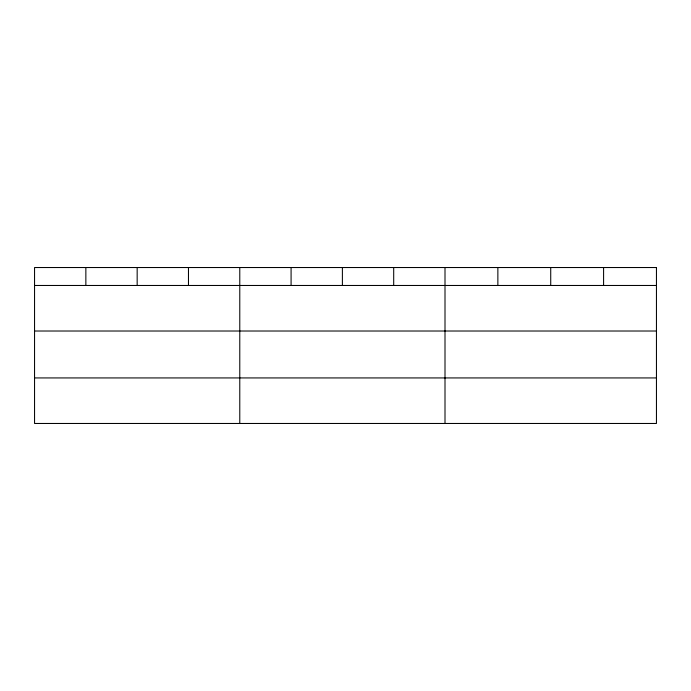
<?xml version="1.0" encoding="UTF-8"?>
<svg xmlns="http://www.w3.org/2000/svg" width="691" height="691" viewBox="0 0 691 691"><rect width="100%" height="100%" fill="white"/><g stroke="black" fill="none" stroke-linecap="round" stroke-linejoin="round"><path stroke-width="1.04" d="M34.55 285.469L656.45 285.469M34.55 331.015L656.45 331.015M34.55 377.934L656.45 377.934M603.588 267.529L603.588 285.469M550.727 267.529L550.727 285.469M497.865 267.529L497.865 285.469M445.004 267.529L445.004 423.471M393.697 267.529L393.697 285.469M342.39 267.529L342.39 285.469M291.084 267.529L291.084 285.469M239.777 267.529L239.777 423.471M188.47 267.529L188.47 285.469M137.163 267.529L137.163 285.469M85.857 267.529L85.857 285.469M656.45 267.529L34.55 267.529L34.55 423.471L656.45 423.471L656.45 267.529"/></g></svg>
